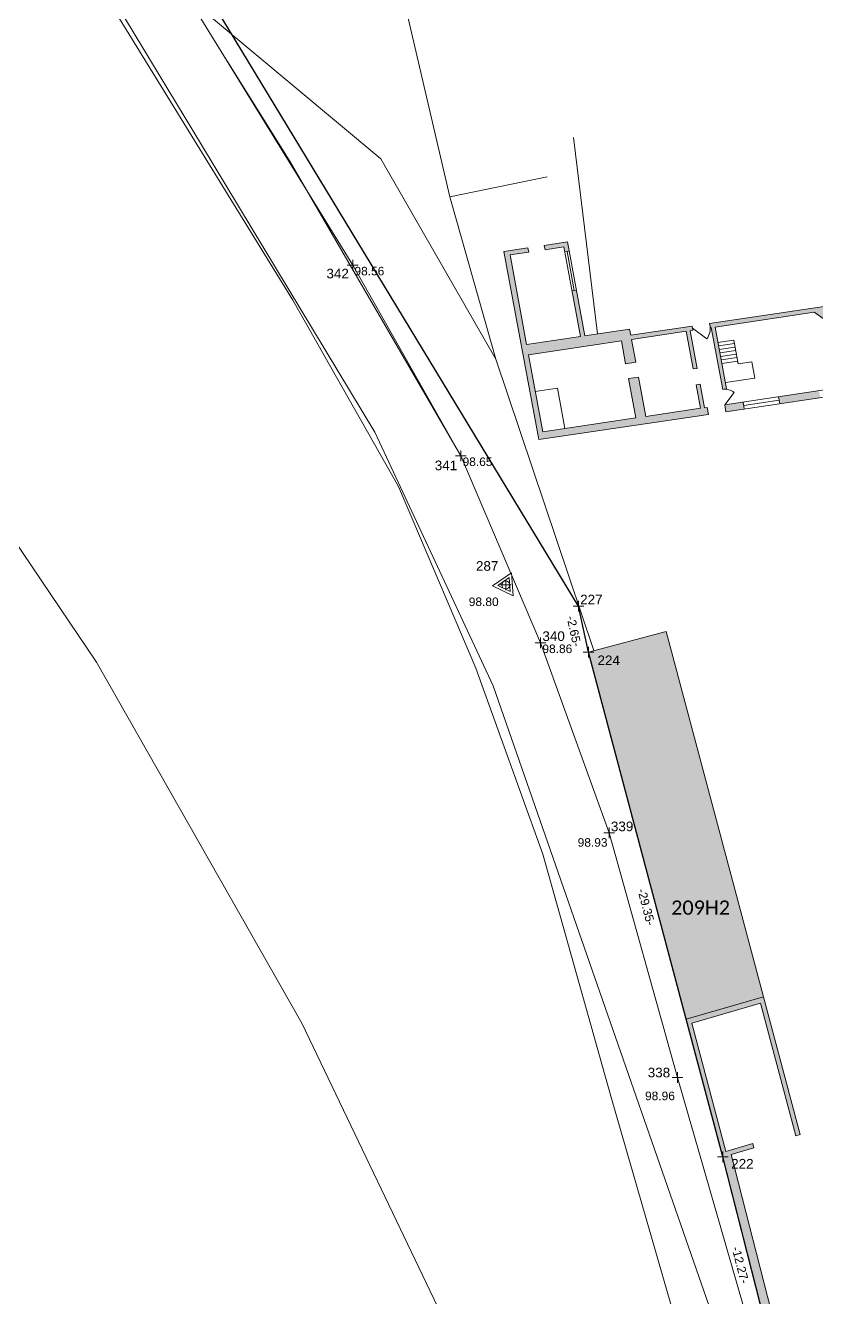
# Model space of a CAD drawing. Header units: metres. Extents: x 113120 to 240396, y 120329 to 242116.
# Drawn here: x 116940.5 to 116985, y 121002.1 to 121073.6 of the extents above; entities that cross this region are included whole.
import ezdxf
from ezdxf.enums import TextEntityAlignment as Align

# ---------------------------------------------------------------- set-up
doc = ezdxf.new("R2010")
doc.units = ezdxf.units.M
doc.header["$LTSCALE"] = 3
doc.header["$PDMODE"] = 2
doc.header["$PDSIZE"] = 0.3
doc.layers.get('0').update_dxf_attribs({"lineweight": 0})
for name, color, linetype, lineweight in [('Batiment', 4, 'Continuous', 0), ('Bpn_CaPa', 78, 'Continuous', 0), ('Bpt_CaNu', 7, 'Continuous', 0), ('Cotation Linéaire', 6, 'Continuous', 0), ('Hachure batiment', 11, 'Continuous', 0), ('Limite de propriété', 5, 'Continuous', 30), ('Route', 1, 'Continuous', 0), ('station', 30, 'Continuous', 0), ('TopoAlt', 30, 'Continuous', 0), ('TOPOJIS', 5, 'Continuous', 0), ('TopoMat', 5, 'Continuous', 0)]:
    doc.layers.add(name, color=color, linetype=linetype, lineweight=lineweight)
doc.styles.add('Legend', font='')
doc.styles.get("Standard").update_dxf_attribs({"font": 'arial.ttf'})
doc.styles.get('Legend').set_extended_font_data('Calibri')

# ---------------------------------------------------------------- blocks, each defined once
blk = doc.blocks.new('TCPOINT')
at = {"color": 0}
blk.add_point((0, 0), dxfattribs=at)
at = {"layer": 'TopoAlt'}
blk.add_attdef('ALT', text='', height=0.3, dxfattribs=at).set_placement((0.1, -0.1), align=Align.TOP_LEFT)
at = {"layer": 'TopoMat'}
blk.add_attdef('MAT', (0.1, 0.1), '', height=0.3, dxfattribs=at)
blk = doc.blocks.new('t001')
at = {"color": 0}
blk.add_line((0, 0), (0, 0), dxfattribs=at)
for points in [[(0.65, -0.375), (0, 0.75), (-0.649, -0.375)], [(0.39, -0.225), (0, 0.45), (-0.39, -0.225)]]:
    blk.add_lwpolyline(points, close=True, dxfattribs=at)
blk.add_circle((0, 0), 0.225, dxfattribs=at)

msp = doc.modelspace()

# ---------------------------------------------------------------- hatches: boundary and pattern name
at = {"layer": 'Hachure batiment'}
h = msp.add_hatch(color=256, dxfattribs=at)
h.dxf.hatch_style = 1
h.paths.add_polyline_path([(116970.982, 121061.45), (116969.675, 121061.255), (116969.721, 121061.009), (116970.78, 121061.167), (116970.831, 121060.892), (116971.078, 121060.928)])
h = msp.add_hatch(color=256, dxfattribs=at)
h.dxf.hatch_style = 1
h.paths.add_polyline_path([(116977.646, 121056.429), (116978.037, 121054.313), (116978.255, 121054.346), (116977.864, 121056.461), (116978.012, 121056.483), (116977.969, 121056.718), (116974.525, 121056.205), (116974.461, 121056.549), (116971.957, 121056.176), (116971.482, 121058.744), (116971.235, 121058.707), (116971.71, 121056.139), (116968.681, 121055.688), (116967.751, 121060.716), (116968.8, 121060.872), (116968.755, 121061.118), (116967.409, 121060.918), (116969.365, 121050.342), (116978.886, 121051.761), (116978.813, 121052.154), (116978.665, 121052.132), (116978.419, 121053.46), (116978.201, 121053.428), (116978.447, 121052.1), (116975.369, 121051.641), (116974.959, 121053.855), (116974.395, 121053.771), (116974.805, 121051.557), (116969.589, 121050.78), (116968.788, 121055.11), (116974.004, 121055.886), (116974.241, 121054.607), (116974.805, 121054.691), (116974.568, 121055.97)])
h = msp.add_hatch(color=256, dxfattribs=at)
h.dxf.hatch_style = 1
h.paths.add_polyline_path([(116984.83, 121057.499), (116985.759, 121056.839), (116986.019, 121055.977), (116986.27, 121056.015, -0.020641), (116986.256, 121056.088), (116986.234, 121056.161), (116986.125, 121056.145), (116985.679, 121057.625), (116986.685, 121057.775), (116986.792, 121057.803), (116987.241, 121056.311), (116987.133, 121056.295), (116987.177, 121056.15), (116987.285, 121056.166), (116987.818, 121054.401), (116988.06, 121054.464), (116987.075, 121057.727), (116991.375, 121058.836), (116992.101, 121056.428), (116992.58, 121056.573), (116991.846, 121059.004), (116992.785, 121059.287), (116992.681, 121059.631), (116991.274, 121059.205), (116986.637, 121058.009), (116978.959, 121056.865), (116979.002, 121056.631), (116979.051, 121056.638), (116979.694, 121053.165), (116979.911, 121053.197), (116979.261, 121056.669)])
h = msp.add_hatch(color=256, dxfattribs=at)
h.dxf.hatch_style = 1
h.paths.add_polyline_path([(116985.168, 121052.696), (116985.094, 121053.09), (116982.823, 121052.751), (116982.897, 121052.358)])
h = msp.add_hatch(color=256, dxfattribs=at)
h.dxf.hatch_style = 1
h.paths.add_polyline_path([(116980.833, 121052.455), (116979.803, 121052.301), (116979.875, 121051.908), (116980.907, 121052.062)])
h = msp.add_hatch(color=256, dxfattribs=at)
h.dxf.hatch_style = 1
h.paths.add_polyline_path([(116972.154, 121038.402), (116976.523, 121039.564), (116981.985, 121019.031), (116977.638, 121017.78)])
h = msp.add_hatch(color=256, dxfattribs=at)
h.dxf.hatch_style = 1
h.paths.add_polyline_path([(116981.384, 121010.785), (116981.449, 121010.544), (116979.697, 121010.039), (116977.639, 121017.78), (116981.985, 121019.031), (116984.044, 121011.291), (116983.803, 121011.222), (116981.821, 121018.674), (116977.955, 121017.561), (116979.873, 121010.35)])
h = msp.add_hatch(color=256, dxfattribs=at)
h.dxf.hatch_style = 1
h.paths.add_polyline_path([(116984.059, 120999.056), (116983.084, 120998.776), (116980.177, 121010.178), (116979.697, 121010.039), (116982.727, 120998.153), (116984.197, 120998.576)])

# ---------------------------------------------------------------- linework, layer by layer
at = {"layer": 'Batiment'}
for p, q in [((116969.721, 121061.009), (116969.675, 121061.255)), ((116971.71, 121056.139), (116970.78, 121061.167)), ((116971.957, 121056.176), (116970.982, 121061.45)), ((116969.365, 121050.342), (116967.409, 121060.918)), ((116968.681, 121055.688), (116967.751, 121060.716)), ((116968.8, 121060.872), (116968.755, 121061.118)), ((116970.95, 121060.909), (116971.359, 121058.726)), ((116979.002, 121056.631), (116978.959, 121056.865)), ((116984.83, 121057.499), (116985.759, 121056.839)), ((116974.525, 121056.205), (116974.461, 121056.549)), ((116978.037, 121054.313), (116977.646, 121056.429)), ((116978.255, 121054.346), (116977.864, 121056.461)), ((116978.012, 121056.483), (116977.969, 121056.718)), ((116979.694, 121053.165), (116979.051, 121056.638)), ((116979.911, 121053.197), (116979.261, 121056.669)), ((116974.241, 121054.607), (116974.004, 121055.886)), ((116974.805, 121054.691), (116974.568, 121055.97)), ((116980.567, 121054.597), (116980.317, 121055.935)), ((116969.589, 121050.78), (116968.788, 121055.11)), ((116981.491, 121053.795), (116981.32, 121054.709)), ((116974.805, 121051.557), (116974.395, 121053.771)), ((116975.369, 121051.641), (116974.959, 121053.855)), ((116978.447, 121052.1), (116978.201, 121053.428)), ((116978.665, 121052.132), (116978.419, 121053.46)), ((116987.561, 121053.457), (116979.803, 121052.301)), ((116970.836, 121050.966), (116970.417, 121053.229)), ((116979.911, 121053.197), (116979.694, 121053.165)), ((116982.897, 121052.358), (116982.823, 121052.751)), ((116978.447, 121052.1), (116975.369, 121051.641)), ((116978.813, 121052.154), (116978.665, 121052.132)), ((116978.886, 121051.761), (116978.813, 121052.154)), ((116979.875, 121051.908), (116979.803, 121052.301)), ((116980.907, 121052.062), (116980.833, 121052.455)), ((116980.87, 121052.258), (116982.86, 121052.555)), ((116974.805, 121051.557), (116969.589, 121050.78)), ((116976.523, 121039.564, 101.925), (116972.154, 121038.402, 101.925)), ((116984.044, 121011.291, -0.456), (116976.523, 121039.564, 101.925)), ((116981.985, 121019.031), (116977.638, 121017.78)), ((116981.821, 121018.674), (116977.955, 121017.561)), ((116983.803, 121011.222, -0.473), (116981.821, 121018.674, 26.513)), ((116979.873, 121010.35, 0.886), (116977.955, 121017.561, 26.8)), ((116977.716, 121017.492), (116977.715, 121017.492)), ((116984.044, 121011.291), (116983.803, 121011.222)), ((116981.384, 121010.785), (116979.873, 121010.35)), ((116981.449, 121010.544), (116980.177, 121010.178)), ((116981.449, 121010.544, -0.648), (116981.384, 121010.785, 0.227)), ((116979.632, 121010.281), (116979.632, 121010.281)), ((116982.727, 120998.153), (116979.697, 121010.039)), ((116983.084, 120998.776), (116980.177, 121010.178))]:
    msp.add_line(p, q, dxfattribs=at)
at = {"layer": 'Batiment', "flags": 128}
for points in [[(116970.982, 121061.45), (116969.675, 121061.255)], [(116970.78, 121061.167), (116969.721, 121061.009)], [(116968.755, 121061.118), (116967.409, 121060.918)], [(116968.8, 121060.872), (116967.751, 121060.716)], [(116971.069, 121060.927), (116970.831, 121060.892)], [(116991.274, 121059.205), (116986.637, 121058.009), (116978.959, 121056.865)], [(116971.482, 121058.744), (116971.235, 121058.707)], [(116984.83, 121057.499), (116979.261, 121056.669)], [(116971.71, 121056.139), (116968.681, 121055.688)], [(116974.461, 121056.549), (116971.957, 121056.176)], [(116977.969, 121056.718), (116974.525, 121056.205)], [(116977.646, 121056.429), (116974.568, 121055.97)], [(116978.012, 121056.483), (116977.864, 121056.461)], [(116979.051, 121056.638), (116979.002, 121056.631)], [(116974.004, 121055.886), (116968.788, 121055.11)], [(116980.317, 121055.935), (116979.424, 121055.802)], [(116980.354, 121055.738), (116979.461, 121055.605)], [(116980.391, 121055.542), (116979.497, 121055.408)], [(116980.427, 121055.345), (116979.534, 121055.212)], [(116980.464, 121055.148), (116979.571, 121055.015)], [(116980.501, 121054.951), (116979.608, 121054.818)], [(116980.538, 121054.755), (116979.645, 121054.622)], [(116974.805, 121054.691), (116974.241, 121054.607)], [(116978.255, 121054.346), (116978.037, 121054.313)], [(116978.255, 121054.346), (116978.037, 121054.313)], [(116991.713, 121054.115), (116987.64, 121053.064), (116979.875, 121051.908)], [(116981.32, 121054.709), (116980.567, 121054.597)], [(116974.959, 121053.855), (116974.395, 121053.771)], [(116978.419, 121053.46), (116978.201, 121053.428)], [(116981.491, 121053.795), (116979.845, 121053.549)], [(116970.417, 121053.229), (116969.17, 121053.043)], [(116978.886, 121051.761), (116969.365, 121050.342)], [(116982.727, 120998.153), (116979.697, 121010.039), (116977.639, 121017.78), (116972.154, 121038.402)]]:
    msp.add_lwpolyline(points, dxfattribs=at)
for points in [[(116977.991, 121056.6), (116978.795, 121056.005, 0.198912), (116978.98, 121056.748)], [(116979.803, 121052.301), (116980.336, 121052.989, 0.198912), (116979.694, 121053.165)]]:
    msp.add_lwpolyline(points, format="xyb", dxfattribs=at)
at = {"layer": 'Bpn_CaPa'}
for p, q in [((116971.322, 121067.319), (116972.669, 121056.279)), ((116964.364, 121063.975), (116969.839, 121065.109)), ((116966.952, 121054.868), (116972.464, 121038.484))]:
    msp.add_line(p, q, dxfattribs=at)
for points in [[(116847.38, 121255.079), (116860.385, 121250.892), (116868.247, 121245.046), (116875.403, 121235.678), (116880.035, 121226.915), (116884.856, 121213.632), (116895.513, 121174.98), (116912.073, 121131.813), (116928.576, 121103.035), (116950.427, 121066.91), (116960.152, 121050.763), (116966.807, 121036.498), (116980.388, 120997.45), (116991.299, 120967.865), (117001.295, 120946.41)], [(117011.687, 120895.01), (116968.147, 120992.297), (116956.053, 121017.561), (116944.537, 121037.834), (116931.113, 121057.708), (116917.991, 121072.983), (116917.718, 121075.468), (116916.087, 121077.988), (116896.43, 121108.336), (116869.321, 121140.055), (116835.312, 121174.2), (116819.814, 121186.927), (116798.044, 121202.579), (116777.245, 121220.041), (116747.288, 121249.75), (116749.439, 121251.994)]]:
    msp.add_lwpolyline(points, dxfattribs=at)
for points in [[(116966.952, 121054.868), (116960.487, 121066.121), (116950.879, 121074.159), (116948.574, 121077.614), (116948.849, 121080.742), (116956.897, 121079.324), (116960.386, 121081.093), (116964.364, 121063.975), (116966.952, 121054.868)], [(116874.336, 121064.327), (116891.215, 121070.195), (116917.991, 121072.983), (116931.113, 121057.708), (116944.537, 121037.834), (116956.053, 121017.561), (116968.147, 120992.297), (117011.687, 120895.01), (116961.51, 120877.396), (116874.336, 121064.327)]]:
    msp.add_lwpolyline(points, close=True, dxfattribs=at)
at = {"layer": 'Limite de propriété'}
for p, q in [((116971.588, 121040.987, 100.838), (116916.852, 121131.403, 98.89)), ((116972.154, 121038.402, 101.925), (116971.588, 121040.987, 100.838)), ((116979.697, 121010.039), (116972.154, 121038.402, 101.925)), ((116982.727, 120998.153), (116979.697, 121010.039))]:
    msp.add_line(p, q, dxfattribs=at)
at = {"layer": 'Route', "flags": 128}
for points in [[(117000.259, 120969.643), (116998.09, 120968.351), (116995.759, 120968.686), (116994.273, 120969.917), (116990.654, 120976.438), (116986.59, 120984.88), (116982.947, 120994.417), (116977.156, 121014.509), (116973.315, 121028.24), (116969.468, 121038.928), (116964.985, 121049.438), (116958.913, 121060.151), (116948.561, 121076.992)], [(116999.132, 120951.054), (116987.189, 120974.644), (116983.005, 120983.336), (116979.245, 120993.179), (116973.404, 121013.444), (116969.597, 121027.053), (116965.837, 121037.501), (116961.484, 121047.706), (116955.554, 121058.168), (116945.209, 121074.998)], [(116964.985, 121049.438), (116955.402, 121065.956), (116951.884, 121071.586)]]:
    msp.add_lwpolyline(points, dxfattribs=at)

# ---------------------------------------------------------------- block references
at = {"layer": 'station', "rotation": 214.0243778545051}
msp.add_blockref('t001', (116967.507, 121042.181), dxfattribs=at)
msp.add_blockref('t001', (116967.507, 121042.181), dxfattribs=at)
at = {"layer": 'TOPOJIS'}
ref = msp.add_blockref('TCPOINT', (116958.913, 121060.151, 98.555), dxfattribs=at)
ref.add_attrib('MAT', '342', (116957.44, 121059.401, 98.555), dxfattribs={"layer": 'TopoMat', "height": 0.54})
ref.add_attrib('ALT', '98.56', dxfattribs={"layer": 'TopoAlt', "height": 0.48}).set_placement((116959.013, 121060.051, 98.555), align=Align.TOP_LEFT)
ref = msp.add_blockref('TCPOINT', (116964.985, 121049.438, 98.647), dxfattribs=at)
ref.add_attrib('MAT', '341', (116963.524, 121048.623, 98.647), dxfattribs={"layer": 'TopoMat', "height": 0.54})
ref.add_attrib('ALT', '98.65', dxfattribs={"layer": 'TopoAlt', "height": 0.48}).set_placement((116965.085, 121049.338, 98.647), align=Align.TOP_LEFT)
ref = msp.add_blockref('TCPOINT', (116967.507, 121042.181, 98.802), dxfattribs=at)
ref.add_attrib('MAT', '287', (116965.837, 121042.972, 98.802), dxfattribs={"layer": 'TopoMat', "height": 0.54})
ref.add_attrib('ALT', '98.80', dxfattribs={"layer": 'TopoAlt', "height": 0.48}).set_placement((116965.433, 121041.47, 98.802), align=Align.TOP_LEFT)
ref = msp.add_blockref('TCPOINT', (116971.588, 121040.987, 100.838), dxfattribs=at)
ref.add_attrib('MAT', '227', (116971.688, 121041.087, 100.838), dxfattribs={"layer": 'TopoMat', "height": 0.54})
ref = msp.add_blockref('TCPOINT', (116969.468, 121038.928, 98.856), dxfattribs=at)
ref.add_attrib('MAT', '340', (116969.568, 121039.028, 98.856), dxfattribs={"layer": 'TopoMat', "height": 0.54})
ref.add_attrib('ALT', '98.86', dxfattribs={"layer": 'TopoAlt', "height": 0.48}).set_placement((116969.568, 121038.828, 98.856), align=Align.TOP_LEFT)
ref = msp.add_blockref('TCPOINT', (116972.154, 121038.402, 101.925), dxfattribs=at)
ref.add_attrib('MAT', '224', (116972.662, 121037.671, 101.925), dxfattribs={"layer": 'TopoMat', "height": 0.54})
ref = msp.add_blockref('TCPOINT', (116973.315, 121028.24, 98.926), dxfattribs=at)
ref.add_attrib('MAT', '339', (116973.415, 121028.34, 98.926), dxfattribs={"layer": 'TopoMat', "height": 0.54})
ref.add_attrib('ALT', '98.93', dxfattribs={"layer": 'TopoAlt', "height": 0.48}).set_placement((116971.547, 121027.947, 98.926), align=Align.TOP_LEFT)
ref = msp.add_blockref('TCPOINT', (116977.156, 121014.509, 98.959), dxfattribs=at)
ref.add_attrib('MAT', '338', (116975.484, 121014.509), dxfattribs={"layer": 'TopoMat', "height": 0.54})
ref.add_attrib('ALT', '98.96', dxfattribs={"layer": 'TopoAlt', "height": 0.48}).set_placement((116975.33, 121013.706, 98.959), align=Align.TOP_LEFT)
ref = msp.add_blockref('TCPOINT', (116979.697, 121010.039, 103.115), dxfattribs=at)
ref.add_attrib('MAT', '222', (116980.17, 121009.385, 103.115), dxfattribs={"layer": 'TopoMat', "height": 0.54})

# ---------------------------------------------------------------- texts
at = {"layer": 'Bpt_CaNu', "insert": (116976.798, 121023.638), "char_height": 0.8, "attachment_point": 7, "style": 'Legend'}
msp.add_mtext('209H2', dxfattribs=at)
at = {"layer": 'Cotation Linéaire'}
for s, rotation, p in [('-2.65-', 282.34636, (116971.578, 121039.63)), ('-29.35-', 284.89189, (116975.635, 121024.144)), ('-12.27-', 284.30289, (116980.921, 121004.022))]:
    msp.add_text(s, height=0.48, rotation=rotation, dxfattribs=at).set_placement(p, align=Align.TOP_CENTER)

doc.saveas('drawing.dxf')
